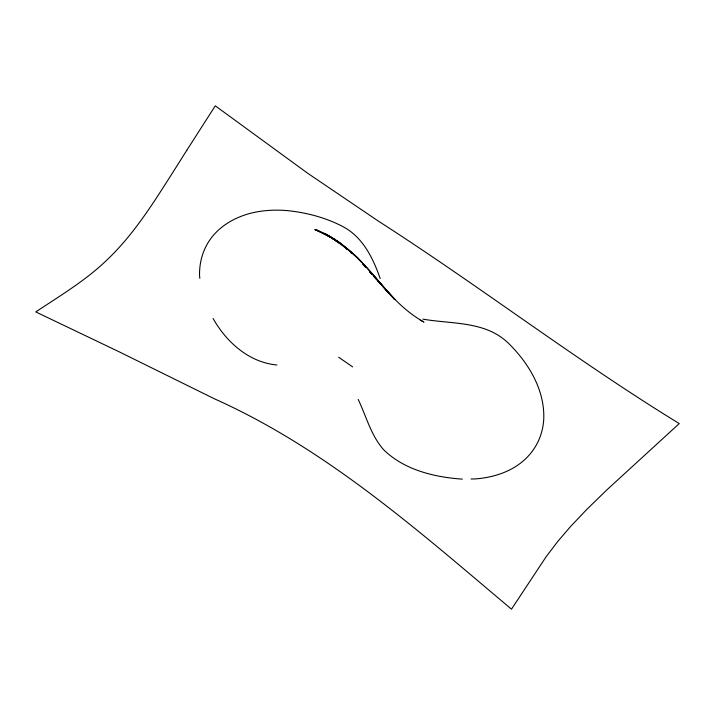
<?xml version="1.0" encoding="UTF-8"?>
<svg xmlns="http://www.w3.org/2000/svg" width="715" height="715" viewBox="0 0 715 715"><rect width="100%" height="100%" fill="white"/><g stroke="black" fill="none" stroke-linecap="round" stroke-linejoin="round"><path stroke-width="1.07" d="M471.069 478.987L475.448 478.907A115.875 81.072 28.1 0 0 499.571 474.125A113.22 79.222 28.1 0 0 527.509 456.894A117.635 82.305 28.1 0 0 543.731 419.517C545.045 389.952 528.439 362.612 507.838 342.664C484.842 320.883 451.737 324.217 422.896 319.131M462.31 479.139C434.309 477.164 404.61 470.041 383.866 449.976C370.96 435.596 366.366 416.496 358.206 399.471M276.928 364.999C248.963 362.389 226.423 342.145 213.097 318.506M330.384 236.754L314.832 229.578C345.846 240.392 366.822 267.231 387.244 291.354L373.748 276.276L376.68 279.583M420.161 320.159L423.986 322.054C404.324 311.186 389.246 294.196 375.062 277.125L380.362 283.953M325.334 234.109L338.132 241.965L326.952 234.967M376.474 278.859C361.602 261.154 345.05 244.289 324.449 233.331L329.865 236.871M331.671 238.05L334.379 239.82M336.184 241L339.795 243.359L332.171 238.059L315.816 229.551L332.171 238.059L338.338 242.689M338.624 357.205L352.647 366.902M345.39 247.98L347.293 249.437M337.498 241.715L343.629 246.496M345.381 247.864L347.132 249.231L343.879 246.657M338.704 241.974L343.683 246.058M345.336 247.417L352.808 253.539M350.368 252.234L351.905 253.628M395.029 299.505L378.146 281.218M386.824 290.898L386.189 290.219L394.26 299.04L377.761 280.262M369.405 271.575L372.309 274.676M362.737 264.255L365.678 267.455M369.36 271.441L372.292 274.676M380.201 278.555C372.971 257.99 362.728 236.754 342.387 226.333C325.441 217.575 306.753 212.641 287.832 210.666A115.186 80.589 28.1 0 0 249.526 213.544C235.306 217.449 221.9 224.903 212.462 236.415A117.644 82.305 28.1 0 0 199.53 275.284L199.816 278.323M186.812 150.284L171.296 174.826C152.769 203.936 134.116 233.51 109.252 257.749C87.552 279.333 61.097 295.116 35.75 311.919L118.583 351.53L214.679 398.925C326.469 448.993 418.767 531.129 511.484 609.18L546.206 556.627L557.923 541.255L570.677 526.392L586.693 509.518L606.686 490.043L679.25 423.575C576.049 360.342 480.06 286.384 378.262 221.042L307.763 173.316L215.269 105.82L186.812 150.284M357.679 258.017L352.701 253.307L357.679 258.017M361.817 262.262L356.973 257.364L361.817 262.262"/></g></svg>
